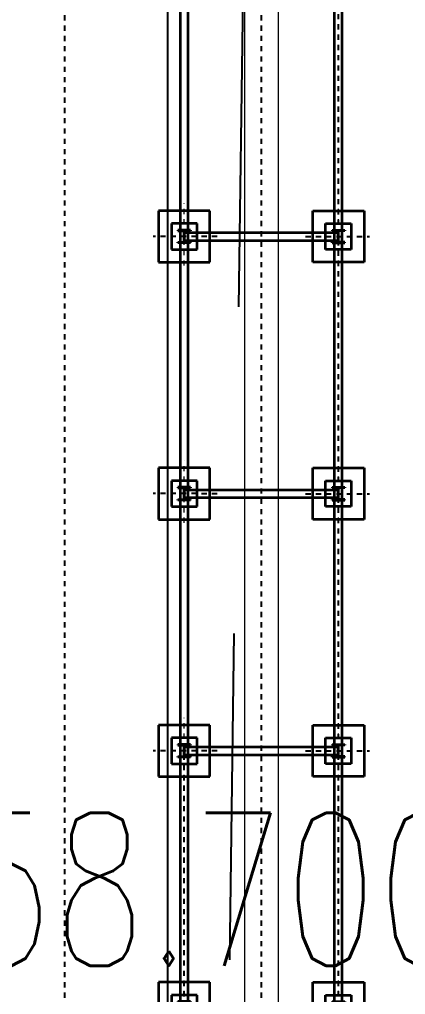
# Model space of a CAD drawing. Header units: metres. Extents: x -170 to 1091, y -90 to 504.
# Drawn here: x 62.72 to 70.22, y 44.56 to 63.52 of the extents above; entities that cross this region are included whole.
import ezdxf

# ---------------------------------------------------------------- set-up
doc = ezdxf.new("R2010")
doc.units = ezdxf.units.M
for name, pattern in [('CENTER', [50.8, 31.75, -6.35, 6.35, -6.35]), ('DOTE', [2.42, 2, -0.2, 0.02, -0.2]), ('点画线', [18, 12, -2, 2, -2])]:
    doc.linetypes.add(name, pattern=pattern)
for name, color, linetype in [('DOTE', 1, 'DOTE'), ('PUB_TEXT', 7, 'CONTINUOUS'), ('road', 2, 'CONTINUOUS'), ('中心线层', 1, 'CENTER')]:
    doc.layers.add(name, color=color, linetype=linetype)
doc.layers.add('EB0', color=7, linetype='CONTINUOUS', lineweight=35)
doc.layers.add('细实线层', color=7, linetype='CONTINUOUS', lineweight=18)
doc.styles.add('_TCH_DIM', font='SIMPLEX', dxfattribs={"bigfont": 'GBCBIG'})

# ---------------------------------------------------------------- blocks, each defined once
blk = doc.blocks.new('*X283')
at = {"layer": 'EB0', "color": 150}
for p, q in [((-500, 1000), (500, 1000)), ((-500, 0), (-500, 1000)), ((500, 1000), (500, 0)), ((-250, 250), (-250, 750)), ((-250, 750), (250, 750)), ((-125, 625), (-125, 611)), ((-125, 625), (125, 625)), ((-125, 611), (-20, 611)), ((-4, 405), (-4, 595)), ((4, 405), (4, 595)), ((125, 611), (20, 611)), ((125, 625), (125, 611)), ((250, 750), (250, 250)), ((-125, 389), (-20, 389)), ((-125, 375), (-125, 389)), ((125, 389), (20, 389)), ((125, 375), (125, 389)), ((250, 250), (-250, 250)), ((-125, 375), (125, 375)), ((500, 0), (-500, 0))]:
    blk.add_line(p, q, dxfattribs=at)
for centre, start, end in [((-20, 595), 0, 90), ((20, 595), 90, 180), ((-20, 405), 270, 0), ((20, 405), 180, 270)]:
    blk.add_arc(centre, 16, start, end, dxfattribs=at)
at = {"layer": '中心线层', "linetype": '点画线', "lineweight": 18}
blk.add_line((0, -64), (0, 1141), dxfattribs=at)
at = {"layer": '中心线层'}
blk.add_line((-639, 500), (605, 500), dxfattribs=at)
blk = doc.blocks.new('*X284')
at = {"layer": 'EB0', "color": 150}
for p, q in [((-500, 1000), (-500, 0)), ((500, 1000), (-500, 1000)), ((500, 0), (500, 1000)), ((-250, 750), (-250, 250)), ((250, 750), (-250, 750)), ((-125, 625), (-125, 611)), ((125, 625), (-125, 625)), ((-125, 611), (-20, 611)), ((-4, 405), (-4, 595)), ((4, 405), (4, 595)), ((125, 611), (20, 611)), ((125, 625), (125, 611)), ((250, 250), (250, 750)), ((-125, 389), (-20, 389)), ((-125, 375), (-125, 389)), ((125, 389), (20, 389)), ((125, 375), (125, 389)), ((-250, 250), (250, 250)), ((125, 375), (-125, 375)), ((-500, 0), (500, 0))]:
    blk.add_line(p, q, dxfattribs=at)
for centre, start, end in [((-20, 595), 0, 90), ((20, 595), 90, 180), ((-20, 405), 270, 360), ((20, 405), 180, 270)]:
    blk.add_arc(centre, 16, start, end, dxfattribs=at)
at = {"layer": '中心线层', "linetype": '点画线', "lineweight": 18}
blk.add_line((0, -64), (0, 1141), dxfattribs=at)
at = {"layer": '中心线层'}
blk.add_line((639, 500), (-605, 500), dxfattribs=at)
blk = doc.blocks.new('*X285')
at = {"layer": 'EB0', "color": 150}
for p, q in [((-500, 1000), (500, 1000)), ((-500, 0), (-500, 1000)), ((500, 1000), (500, 0)), ((-250, 250), (-250, 750)), ((-250, 750), (250, 750)), ((-125, 625), (-125, 611)), ((-125, 625), (125, 625)), ((-125, 611), (-20, 611)), ((-4, 405), (-4, 595)), ((4, 405), (4, 595)), ((125, 611), (20, 611)), ((125, 625), (125, 611)), ((250, 750), (250, 250)), ((-125, 389), (-20, 389)), ((-125, 375), (-125, 389)), ((125, 389), (20, 389)), ((125, 375), (125, 389)), ((250, 250), (-250, 250)), ((-125, 375), (125, 375)), ((500, 0), (-500, 0))]:
    blk.add_line(p, q, dxfattribs=at)
for centre, start, end in [((-20, 595), 0, 90), ((20, 595), 90, 180), ((-20, 405), 270, 0), ((20, 405), 180, 270)]:
    blk.add_arc(centre, 16, start, end, dxfattribs=at)
at = {"layer": '中心线层', "linetype": '点画线', "lineweight": 18}
blk.add_line((0, -64), (0, 1141), dxfattribs=at)
at = {"layer": '中心线层'}
blk.add_line((-639, 500), (605, 500), dxfattribs=at)
blk = doc.blocks.new('*X286')
at = {"layer": 'EB0', "color": 150}
for p, q in [((-500, 1000), (-500, 0)), ((500, 1000), (-500, 1000)), ((500, 0), (500, 1000)), ((-250, 750), (-250, 250)), ((250, 750), (-250, 750)), ((-125, 625), (-125, 611)), ((125, 625), (-125, 625)), ((-125, 611), (-20, 611)), ((-4, 405), (-4, 595)), ((4, 405), (4, 595)), ((125, 611), (20, 611)), ((125, 625), (125, 611)), ((250, 250), (250, 750)), ((-125, 389), (-20, 389)), ((-125, 375), (-125, 389)), ((125, 389), (20, 389)), ((125, 375), (125, 389)), ((-250, 250), (250, 250)), ((125, 375), (-125, 375)), ((-500, 0), (500, 0))]:
    blk.add_line(p, q, dxfattribs=at)
for centre, start, end in [((-20, 595), 0, 90), ((20, 595), 90, 180), ((-20, 405), 270, 360), ((20, 405), 180, 270)]:
    blk.add_arc(centre, 16, start, end, dxfattribs=at)
at = {"layer": '中心线层', "linetype": '点画线', "lineweight": 18}
blk.add_line((0, -64), (0, 1141), dxfattribs=at)
at = {"layer": '中心线层'}
blk.add_line((639, 500), (-605, 500), dxfattribs=at)
blk = doc.blocks.new('*X287')
at = {"layer": 'EB0', "color": 150}
for p, q in [((-500, 1000), (500, 1000)), ((-500, 0), (-500, 1000)), ((500, 1000), (500, 0)), ((-250, 250), (-250, 750)), ((-250, 750), (250, 750)), ((-125, 625), (-125, 611)), ((-125, 625), (125, 625)), ((-125, 611), (-20, 611)), ((-4, 405), (-4, 595)), ((4, 405), (4, 595)), ((125, 611), (20, 611)), ((125, 625), (125, 611)), ((250, 750), (250, 250)), ((-125, 389), (-20, 389)), ((-125, 375), (-125, 389)), ((125, 389), (20, 389)), ((125, 375), (125, 389)), ((250, 250), (-250, 250)), ((-125, 375), (125, 375)), ((500, 0), (-500, 0))]:
    blk.add_line(p, q, dxfattribs=at)
for centre, start, end in [((-20, 595), 0, 90), ((20, 595), 90, 180), ((-20, 405), 270, 0), ((20, 405), 180, 270)]:
    blk.add_arc(centre, 16, start, end, dxfattribs=at)
at = {"layer": '中心线层', "linetype": '点画线', "lineweight": 18}
blk.add_line((0, -64), (0, 1141), dxfattribs=at)
at = {"layer": '中心线层'}
blk.add_line((-639, 500), (605, 500), dxfattribs=at)
blk = doc.blocks.new('*X288')
at = {"layer": 'EB0', "color": 150}
for p, q in [((-500, 1000), (-500, 0)), ((500, 1000), (-500, 1000)), ((500, 0), (500, 1000)), ((-250, 750), (-250, 250)), ((250, 750), (-250, 750)), ((-125, 625), (-125, 611)), ((125, 625), (-125, 625)), ((-125, 611), (-20, 611)), ((-4, 405), (-4, 595)), ((4, 405), (4, 595)), ((125, 611), (20, 611)), ((125, 625), (125, 611)), ((250, 250), (250, 750)), ((-125, 389), (-20, 389)), ((-125, 375), (-125, 389)), ((125, 389), (20, 389)), ((125, 375), (125, 389)), ((-250, 250), (250, 250)), ((125, 375), (-125, 375)), ((-500, 0), (500, 0))]:
    blk.add_line(p, q, dxfattribs=at)
for centre, start, end in [((-20, 595), 0, 90), ((20, 595), 90, 180), ((-20, 405), 270, 360), ((20, 405), 180, 270)]:
    blk.add_arc(centre, 16, start, end, dxfattribs=at)
at = {"layer": '中心线层', "linetype": '点画线', "lineweight": 18}
blk.add_line((0, -64), (0, 1141), dxfattribs=at)
at = {"layer": '中心线层'}
blk.add_line((639, 500), (-605, 500), dxfattribs=at)
blk = doc.blocks.new('*X289')
at = {"layer": 'EB0', "color": 150}
for p, q in [((-500, 1000), (500, 1000)), ((-500, 0), (-500, 1000)), ((500, 1000), (500, 0)), ((-250, 250), (-250, 750)), ((-250, 750), (250, 750)), ((-125, 625), (-125, 611)), ((-125, 625), (125, 625)), ((-125, 611), (-20, 611)), ((-4, 405), (-4, 595)), ((4, 405), (4, 595)), ((125, 611), (20, 611)), ((125, 625), (125, 611)), ((250, 750), (250, 250)), ((-125, 389), (-20, 389)), ((-125, 375), (-125, 389)), ((125, 389), (20, 389)), ((125, 375), (125, 389)), ((250, 250), (-250, 250)), ((-125, 375), (125, 375)), ((500, 0), (-500, 0))]:
    blk.add_line(p, q, dxfattribs=at)
for centre, start, end in [((-20, 595), 0, 90), ((20, 595), 90, 180), ((-20, 405), 270, 0), ((20, 405), 180, 270)]:
    blk.add_arc(centre, 16, start, end, dxfattribs=at)
at = {"layer": '中心线层', "linetype": '点画线', "lineweight": 18}
blk.add_line((0, -64), (0, 1141), dxfattribs=at)
at = {"layer": '中心线层'}
blk.add_line((-639, 500), (605, 500), dxfattribs=at)
blk = doc.blocks.new('*X290')
at = {"layer": 'EB0', "color": 150}
for p, q in [((-500, 1000), (-500, 0)), ((500, 1000), (-500, 1000)), ((500, 0), (500, 1000)), ((-250, 750), (-250, 250)), ((250, 750), (-250, 750)), ((-125, 625), (-125, 611)), ((125, 625), (-125, 625)), ((-125, 611), (-20, 611)), ((-4, 405), (-4, 595)), ((4, 405), (4, 595)), ((125, 611), (20, 611)), ((125, 625), (125, 611)), ((250, 250), (250, 750)), ((-125, 389), (-20, 389)), ((-125, 375), (-125, 389)), ((125, 389), (20, 389)), ((125, 375), (125, 389)), ((-250, 250), (250, 250)), ((125, 375), (-125, 375)), ((-500, 0), (500, 0))]:
    blk.add_line(p, q, dxfattribs=at)
for centre, start, end in [((-20, 595), 0, 90), ((20, 595), 90, 180), ((-20, 405), 270, 360), ((20, 405), 180, 270)]:
    blk.add_arc(centre, 16, start, end, dxfattribs=at)
at = {"layer": '中心线层', "linetype": '点画线', "lineweight": 18}
blk.add_line((0, -64), (0, 1141), dxfattribs=at)
at = {"layer": '中心线层'}
blk.add_line((639, 500), (-605, 500), dxfattribs=at)
blk = doc.blocks.new('*X276')
at = {"layer": 'EB0', "color": 17}
for p, q in [((-1575, -2225), (-1575, 70275)), ((-1425, -2225), (-1425, 70275)), ((1425, -2225), (1425, 70275)), ((1575, -2225), (1575, 70275)), ((-1500, 45225), (1500, 45225)), ((-1500, 45075), (1500, 45075)), ((-1500, 40225), (1500, 40225)), ((-1500, 40075), (1500, 40075)), ((-1500, 35225), (1500, 35225)), ((-1500, 35075), (1500, 35075))]:
    blk.add_line(p, q, dxfattribs=at)
at = {"layer": '中心线层'}
for p, q in [((0, 75651), (0, -3267)), ((1500, -2225), (1500, 70225)), ((-1500, -2225), (-1500, 35075))]:
    blk.add_line(p, q, dxfattribs=at)
at = {"layer": '细实线层'}
for p, q in [((-325, 75345), (-325, -250)), ((325, 75345), (325, -250))]:
    blk.add_line(p, q, dxfattribs=at)
at = {"layer": 'EB0'}
for name, p in [('*X290', (-1500, 44650)), ('*X289', (1500, 44650)), ('*X288', (-1500, 39650)), ('*X287', (1500, 39650)), ('*X286', (-1500, 34650)), ('*X285', (1500, 34650)), ('*X284', (-1500, 29650)), ('*X283', (1500, 29650))]:
    blk.add_blockref(name, p, dxfattribs=at)

msp = doc.modelspace()

# ---------------------------------------------------------------- linework, layer by layer
at = {"layer": 'DOTE', "ltscale": 0.01}
for q in [(63.6, 143.5), (63.6, 119.283)]:
    msp.add_line((63.6, 26.5), q, dxfattribs=at)
at = {"layer": 'road', "linetype": 'Continuous'}
msp.add_line((65.6, 40), (65.6, 130), dxfattribs=at)
at = {"layer": '中心线层'}
msp.add_line((67.42, 89.681), (66.32, 11.051), dxfattribs=at)

# ---------------------------------------------------------------- block references
at = {"layer": '细实线层', "xscale": 0.001, "yscale": 0.001, "zscale": 0.001, "rotation": 359.9999401246263}
msp.add_blockref('*X276', (67.42, 14.15), dxfattribs=at)

# ---------------------------------------------------------------- texts
at = {"layer": 'PUB_TEXT', "linetype": 'Continuous', "style": '_TCH_DIM', "width": 0.705882}
msp.add_text('A=58.700', height=2.975, dxfattribs=at).set_placement((57.61, 45.123))

doc.saveas('drawing.dxf')
